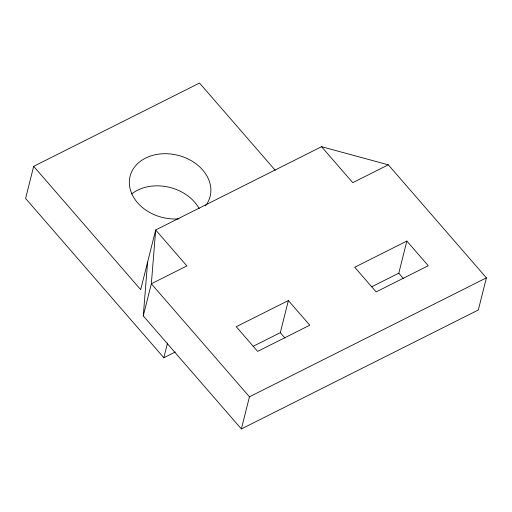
<?xml version="1.0" encoding="UTF-8"?>
<svg xmlns="http://www.w3.org/2000/svg" width="512" height="512" viewBox="0 0 512 512"><rect width="100%" height="100%" fill="white"/><g stroke="black" fill="none" stroke-linecap="round" stroke-linejoin="round"><path stroke-width="0.77" d="M275.232 170.278L199.539 83.066L33.67 166.336L140.685 289.638L155.674 229.971L321.542 146.701L388.301 164.819L486.4 277.85L478.33 309.978L241.376 428.934L143.277 315.904L147.603 262.099M33.67 166.336L25.6 198.464L163.834 357.728L175.27 351.987M143.277 315.904L151.347 283.776L155.674 229.971L186.886 265.933L151.347 283.776L249.446 396.806L241.376 428.934M163.834 357.728L167.526 343.008M253.165 346.298L280.307 332.678L288.371 300.55L309.779 325.21L257.645 351.379L236.243 326.72L288.371 300.55M371.648 286.822L398.784 273.197L406.854 241.069L428.256 265.728L376.128 291.904L354.72 267.238L406.854 241.069M388.301 164.819L352.755 182.662L321.542 146.701M249.446 396.806L486.4 277.85M398.784 273.197L403.482 278.611M280.307 332.678L285.005 338.093M131.629 193.965A41.267 32.026 14.1 0 1 199.168 208.64M179.098 218.835A41.267 32.026 14.1 0 1 129.344 181.6A41.267 32.026 14.1 0 1 181.114 156.205A41.267 32.026 14.1 0 1 205.485 205.888"/></g></svg>
